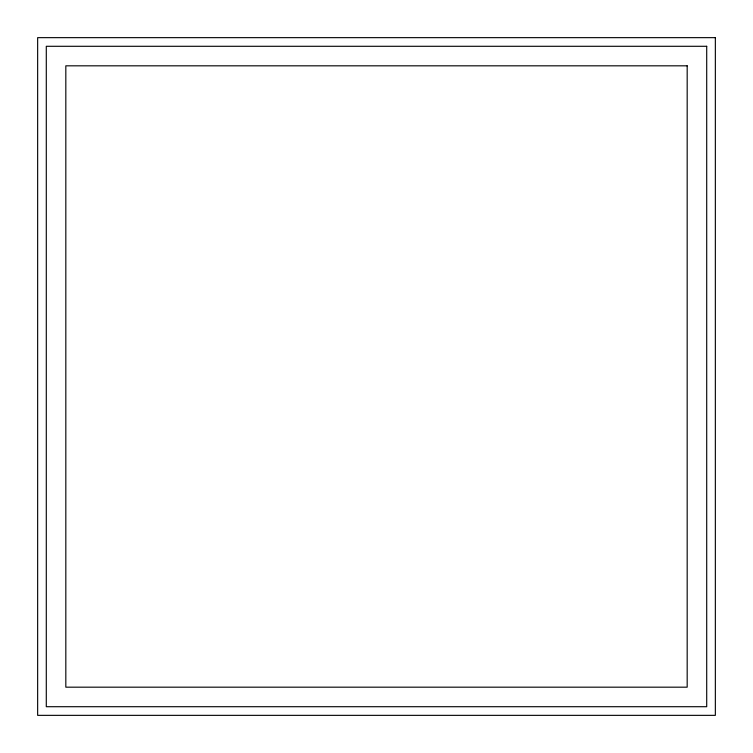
<?xml version="1.0" encoding="UTF-8"?>
<svg xmlns="http://www.w3.org/2000/svg" width="753" height="753" viewBox="0 0 753 753"><rect width="100%" height="100%" fill="white"/><g stroke="black" fill="none" stroke-linecap="round" stroke-linejoin="round"><path stroke-width="1.13" d="M715.35 37.65L37.65 37.65L37.65 715.35L715.35 715.35L715.35 37.65M706.709 46.291L46.291 46.291L46.291 706.709L706.709 706.709L706.709 46.291M687.178 65.822L65.822 65.822L65.822 687.178L687.178 687.178L687.178 65.822"/></g></svg>
